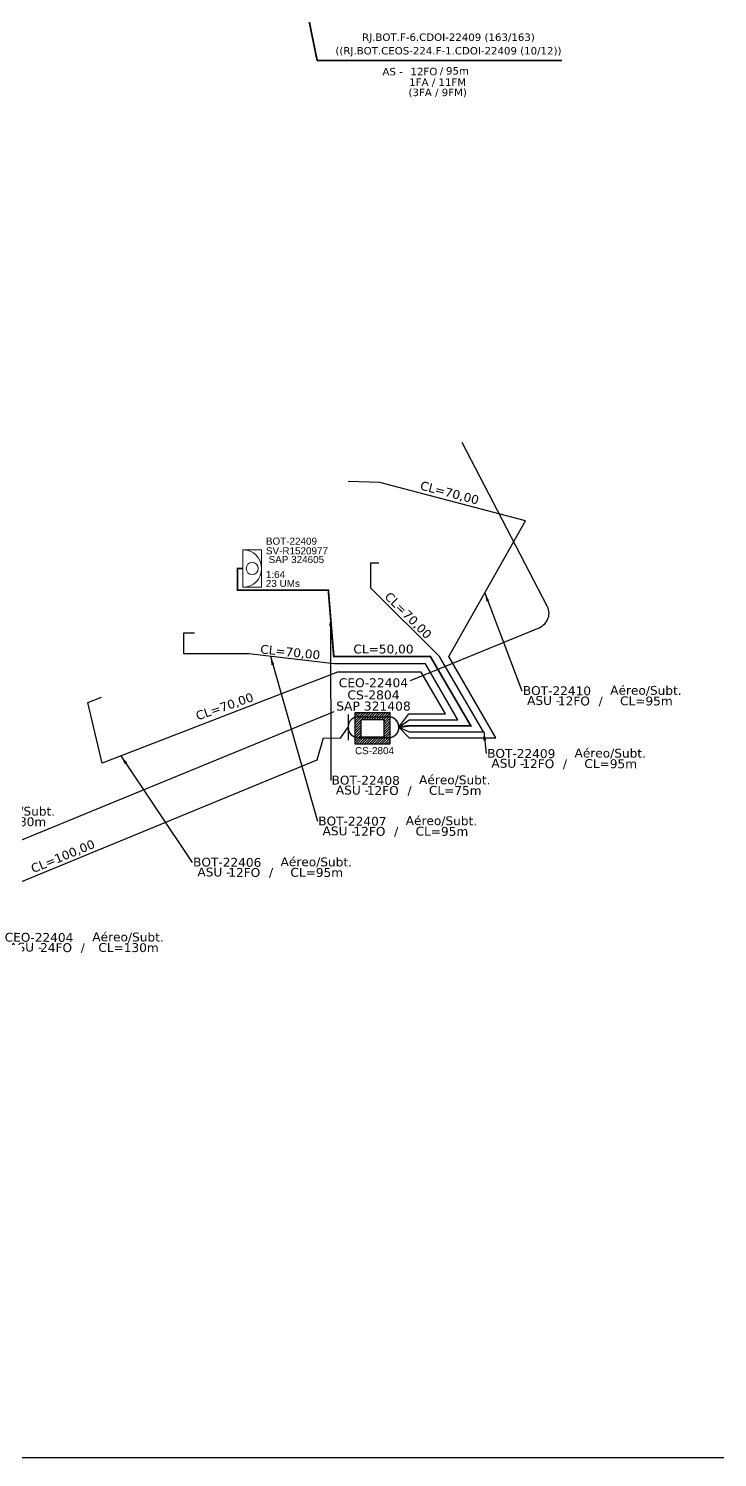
# Model space of a CAD drawing. Extents: x -89 to 749, y 705 to 1299.
# Drawn here: x 219.7 to 375.5, y 705 to 1028.3 of the extents above; entities that cross this region are included whole.
import ezdxf
from ezdxf.enums import TextEntityAlignment as Align

# ---------------------------------------------------------------- set-up
doc = ezdxf.new("R2010")
doc.units = 0
for name, color, linetype in [('10.0-Cartográfico', 252, 'Continuous'), ('10.1-Caixas Subterrâneas', 5, 'Continuous'), ('20.4-CEOS', 1, 'Continuous'), ('20.5-CEO', 1, 'Continuous'), ('CABO OPTICO EXISTENTE', 5, 'Continuous'), ('CAP a instalar', 1, 'Continuous'), ('celulas gpon', 7, 'Continuous'), ('label_cabos', 7, 'Continuous'), ('Legenda', 1, 'Continuous')]:
    doc.layers.add(name, color=color, linetype=linetype)
doc.layers.add('20.1-CDO_INTERIOR', color=1, linetype='Continuous', lineweight=0)
doc.layers.add('40.1-ETIQUETAS', color=1, linetype='Continuous', lineweight=20)
doc.layers.add('EXTRA', color=50, linetype='Continuous', plot=False)
doc.styles.add('ARIAL', font='arial.ttf')
doc.styles.add('siredit', font='verdana.ttf')
doc.linetypes.add('FENCELINE1', pattern='A,0.25,-0.1,[133,ltypeshp.shx,S=0.1,R=0,X=-0.1,Y=0],-0.1,1', length=1.45)
doc.dimstyles.new('CC', dxfattribs={"dimtxt": 1, "dimasz": 2, "dimexe": 0.18, "dimexo": 0.0625, "dimgap": 0.09, "dimtad": 0, "dimdec": 0, "dimrnd": 1, "dimzin": 0, "dimdsep": 46, "dimtxsty": 'siredit', "dimblk": 'NONE', "dimcen": 0, "dimse1": 1, "dimse2": 1, "dimsd1": 1, "dimsd2": 1, "dimclrt": 7, "dimadec": 0, "dimazin": 0, "dimtfac": 1, "dimtdec": 0, "dimtofl": 0, "dimtmove": 0, "dimatfit": 3, "dimfxl": 0, "dimtolj": 1, "dimtzin": 0, "dimarcsym": 0})

# ---------------------------------------------------------------- blocks, each defined once
blk = doc.blocks.new('*X72')
at = {"color": 0, "linetype": 'Continuous'}
for p, q in [((-1.25, 0.34099), (-0.49099, 1.1)), ((-1.25, 0.517767), (-0.667767, 1.1)), ((-1.25, 0.694544), (-0.844544, 1.1)), ((-1.25, 0.87132), (-1.02132, 1.1)), ((-1.25, 1.048097), (-1.198097, 1.1)), ((-0.789214, 0.625), (-0.314214, 1.1)), ((-0.612437, 0.625), (-0.137437, 1.1)), ((-0.43566, 0.625), (0.03934, 1.1)), ((-0.258883, 0.625), (0.216117, 1.1)), ((-0.082107, 0.625), (0.392893, 1.1)), ((0.09467, 0.625), (0.56967, 1.1)), ((0.271447, 0.625), (0.746447, 1.1)), ((0.448223, 0.625), (0.923223, 1.1)), ((0.625, 0.625), (1.1, 1.1)), ((0.801777, 0.625), (1.25, 1.073223)), ((-1.25, 0.164214), (-0.8035, 0.610714)), ((-1.25, -0.012563), (-0.8035, 0.433937)), ((-1.25, -0.18934), (-0.8035, 0.25716)), ((-1.25, -0.366117), (-0.8035, 0.080383)), ((0.8035, 0.449947), (1.25, 0.896447)), ((0.8035, 0.27317), (1.25, 0.71967)), ((0.8035, 0.096393), (1.25, 0.542893)), ((0.8035, -0.080383), (1.25, 0.366117)), ((0.8035, -0.25716), (1.25, 0.18934)), ((0.8035, -0.433937), (1.25, 0.012563)), ((-1.25, -0.542893), (-0.8035, -0.096393)), ((-1.25, -0.71967), (-0.8035, -0.27317)), ((-1.25, -0.896447), (-0.8035, -0.449947)), ((-1.25, -1.073223), (-0.801777, -0.625)), ((-1.1, -1.1), (-0.625, -0.625)), ((-0.923223, -1.1), (-0.448223, -0.625)), ((-0.746447, -1.1), (-0.271447, -0.625)), ((-0.56967, -1.1), (-0.09467, -0.625)), ((-0.392893, -1.1), (0.082107, -0.625)), ((-0.216117, -1.1), (0.258883, -0.625)), ((-0.03934, -1.1), (0.43566, -0.625)), ((0.137437, -1.1), (0.612437, -0.625)), ((0.314214, -1.1), (0.789214, -0.625)), ((0.49099, -1.1), (1.25, -0.34099)), ((0.667767, -1.1), (1.25, -0.517767)), ((0.8035, -0.610714), (1.25, -0.164214)), ((0.844544, -1.1), (1.25, -0.694544)), ((1.02132, -1.1), (1.25, -0.87132)), ((1.198097, -1.1), (1.25, -1.048097))]:
    blk.add_line(p, q, dxfattribs=at)
blk = doc.blocks.new('MANHOLE_MQ')
at = {"color": 0, "linetype": 'Continuous'}
for p, q in [((0.00000623, 0.00000569), (-0.00000627, 0.00000569)), ((-0.00000627, 0.00000569), (-0.00000627, -0.00000531)), ((0.00000623, -0.00000531), (0.00000623, 0.00000569)), ((-0.00000404, 0.00000331), (0.00000399, 0.00000331)), ((-0.00000404, -0.00000294), (-0.00000404, 0.00000331)), ((0.00000399, 0.00000331), (0.00000399, -0.00000294)), ((0.00000399, -0.00000294), (-0.00000404, -0.00000294)), ((0.00000399, -0.00000294), (0.00000399, -0.00000294)), ((-0.00000627, -0.00000531), (0.00000623, -0.00000531))]:
    blk.add_line(p, q, dxfattribs=at)
at = {"color": 0, "linetype": 'Continuous', "xscale": 5e-06, "yscale": 5e-06, "zscale": 1e-05}
blk.add_blockref('*X72', (-0.00000002, 0.00000019), dxfattribs=at)
blk = doc.blocks.new('LEGENDA DOS CABOS')
at = {"layer": 'EXTRA', "color": 0, "style": 'siredit'}
for tag, p in [('ID', (4.6, 0.97)), ('XX', (9.03, 0.97))]:
    blk.add_attdef(tag, text='', height=0.48, rotation=359.69, dxfattribs=at).set_placement(p, align=Align.MIDDLE_CENTER)
at = {"layer": 'Legenda', "color": 0, "style": 'siredit'}
for tag, p in [('TIPO_CABO', (1.31, 0)), ('CABO', (4.69, -0.05)), ('/', (6.81, -0.05)), ('METROS', (10.03, -0.05))]:
    blk.add_attdef(tag, text='', height=0.8, rotation=359.69, dxfattribs=at).set_placement(p, align=Align.MIDDLE_CENTER)
blk = doc.blocks.new('_None')

msp = doc.modelspace()

# ---------------------------------------------------------------- linework, layer by layer
msp.add_lwpolyline([(-89.32, 705.02), (749.25, 705.02), (749.25, 1299.02), (-89.32, 1299.02), (-89.32, 705.02)])
at = {"color": 5}
for points in [[(291.99, 873.13), (291.99, 867.36)], [(294.39, 872.64), (301.1, 872.64)], [(294.39, 867.86), (301.03, 867.86)]]:
    msp.add_lwpolyline(points, dxfattribs=at)
for centre, start, end in [((294.39, 870.25), 90, 270), ((301.1, 870.25), 268.3302, 90)]:
    msp.add_arc(centre, 2.39, start, end, dxfattribs=at)
at = {"layer": '10.0-Cartográfico', "color": 4}
for points in [[(306.07, 880.83), (335.18, 892.77), (335.55, 892.95), (335.88, 893.15), (336.19, 893.39), (336.47, 893.67), (336.72, 893.96), (336.95, 894.28), (337.12, 894.63), (337.26, 894.97), (337.37, 895.34), (337.42, 895.72), (337.44, 896.1), (337.41, 896.48), (337.35, 896.85), (337.23, 897.21), (337.05, 897.61), (317.78, 934.7)], [(132.12, 808.24), (165.03, 823.01), (288.87, 873.78)]]:
    msp.add_lwpolyline(points, dxfattribs=at)
at = {"layer": '20.1-CDO_INTERIOR', "lineweight": 18}
msp.add_lwpolyline([(272.43, 901.92), (272.44, 910.42), (268.19, 910.42), (268.18, 901.92)], close=True, dxfattribs=at)
msp.add_circle((270.31, 906.17), 1.36, dxfattribs=at)
msp.add_arc((268.19, 906.17), 4.25, 269.9724, 89.9724, dxfattribs=at)
at = {"layer": '20.5-CEO', "color": 1}
for p, q in [((294.39, 872.64), (301.1, 872.64)), ((301.1, 867.86), (294.39, 867.86))]:
    msp.add_line(p, q, dxfattribs=at)
at = {"layer": '20.5-CEO', "color": 5}
msp.add_lwpolyline([(291.99, 873.13), (291.99, 867.36)], dxfattribs=at)
for centre, start, end in [((294.39, 870.25), 90, 270), ((301.1, 870.25), 270, 90)]:
    msp.add_arc(centre, 2.39, start, end, dxfattribs=at)
at = {"layer": 'CAP a instalar', "color": 8, "linetype": 'FENCELINE1', "ltscale": 6, "const_width": 0.4}
for points in [[(258.21, 1152.82), (285, 1021.1)], [(285, 1021.1), (340.34, 1021.1)]]:
    msp.add_lwpolyline(points, dxfattribs=at)
at = {"layer": 'CAP a instalar', "color": 7, "linetype": 'FENCELINE1', "ltscale": 5}
for points in [[(303.49, 870.25), (305.77, 867.85), (325.38, 867.85), (314.74, 886.24), (332.09, 916.93), (299.17, 925.63), (292.02, 925.89)], [(303.49, 870.25), (305.77, 869.22), (322.6, 869.22), (312.67, 886.24), (297.15, 901.75), (297.15, 907.44), (298.91, 907.44)], [(303.49, 870.25), (305.77, 871.95), (316.84, 871.95), (309.48, 884.63), (288.82, 884.63), (269.57, 886.88), (254.82, 886.88), (254.82, 891.63), (257.23, 891.63), (257.24, 891.63)], [(303.49, 870.25), (305.76, 873.32), (314.02, 873.32), (308.55, 882.7), (289.59, 882.7), (236.38, 862.14), (233.11, 875.81), (236.24, 877.07)], [(161.79, 816.37), (166.13, 817.91), (175.83, 817.91), (285, 862.85), (286.47, 867.85), (290.29, 867.8), (291.99, 870.25)]]:
    msp.add_lwpolyline(points, dxfattribs=at)
at = {"layer": 'CAP a instalar', "color": 1, "linetype": 'FENCELINE1', "ltscale": 5, "const_width": 0.4}
msp.add_lwpolyline([(303.49, 870.25), (305.77, 870.58), (319.74, 870.58), (310.61, 886.24), (288.76, 886.24), (287.52, 901.28), (266.97, 901.28), (266.97, 906.18), (268.18, 906.18), (268.19, 906.17)], dxfattribs=at)

# ---------------------------------------------------------------- block references
at = {"layer": '10.1-Caixas Subterrâneas', "color": 30, "xscale": 639575.1086223164, "yscale": 639575.1086223164, "zscale": 639575.1086223164, "rotation": 180.0000000000626}
msp.add_blockref('MANHOLE_MQ', (297.5, 870.11), dxfattribs=at)
at = {"layer": 'label_cabos', "color": 0, "lineweight": 0}
ref = msp.add_blockref('LEGENDA DOS CABOS', (330.74, 875.26), dxfattribs=dict(at, xscale=2, yscale=2, zscale=2))
ref.add_attrib('ID', 'BOT-22410', dxfattribs={"color": 0, "height": 2, "rotation": 359.69, "style": 'siredit'}).set_placement((339.22, 878.52), align=Align.MIDDLE_CENTER)
ref.add_attrib('CABO', '12FO', dxfattribs={"color": 0, "height": 2, "rotation": 359.69, "style": 'siredit'}).set_placement((343.06, 876.2), align=Align.MIDDLE_CENTER)
ref.add_attrib('METROS', 'CL=95m', dxfattribs={"color": 0, "height": 2, "rotation": 359.69, "style": 'siredit'}).set_placement((359.45, 876.2), align=Align.MIDDLE_CENTER)
ref.add_attrib('XX', 'Aéreo/Subt.', dxfattribs={"color": 0, "height": 2, "rotation": 359.69, "style": 'siredit'}).set_placement((359.35, 878.6), align=Align.MIDDLE_CENTER)
ref.add_attrib('/', '/', dxfattribs={"color": 0, "height": 2, "rotation": 359.69, "style": 'siredit'}).set_placement((349.12, 876.2), align=Align.MIDDLE_CENTER)
ref.add_attrib('TIPO_CABO', 'ASU -', dxfattribs={"color": 0, "height": 2, "rotation": 359.69, "style": 'siredit'}).set_placement((336.22, 876.3), align=Align.MIDDLE_CENTER)
ref = msp.add_blockref('LEGENDA DOS CABOS', (322.67, 861.05), dxfattribs=dict(at, xscale=2, yscale=2, zscale=2))
ref.add_attrib('ID', 'BOT-22409', dxfattribs={"color": 0, "height": 2, "rotation": 359.69, "style": 'siredit'}).set_placement((331.15, 864.31), align=Align.MIDDLE_CENTER)
ref.add_attrib('CABO', '12FO', dxfattribs={"color": 0, "height": 2, "rotation": 359.69, "style": 'siredit'}).set_placement((335, 862), align=Align.MIDDLE_CENTER)
ref.add_attrib('METROS', 'CL=95m', dxfattribs={"color": 0, "height": 2, "rotation": 359.69, "style": 'siredit'}).set_placement((351.38, 862), align=Align.MIDDLE_CENTER)
ref.add_attrib('XX', 'Aéreo/Subt.', dxfattribs={"color": 0, "height": 2, "rotation": 359.69, "style": 'siredit'}).set_placement((351.28, 864.39), align=Align.MIDDLE_CENTER)
ref.add_attrib('/', '/', dxfattribs={"color": 0, "height": 2, "rotation": 359.69, "style": 'siredit'}).set_placement((341.05, 862), align=Align.MIDDLE_CENTER)
ref.add_attrib('TIPO_CABO', 'ASU -', dxfattribs={"color": 0, "height": 2, "rotation": 359.69, "style": 'siredit'}).set_placement((328.15, 862.09), align=Align.MIDDLE_CENTER)
ref = msp.add_blockref('LEGENDA DOS CABOS', (287.5, 854.99), dxfattribs=dict(at, xscale=2, yscale=2, zscale=2))
ref.add_attrib('ID', 'BOT-22408', dxfattribs={"color": 0, "height": 2, "rotation": 359.69, "style": 'siredit'}).set_placement((295.98, 858.25), align=Align.MIDDLE_CENTER)
ref.add_attrib('CABO', '12FO', dxfattribs={"color": 0, "height": 2, "rotation": 359.69, "style": 'siredit'}).set_placement((299.83, 855.94), align=Align.MIDDLE_CENTER)
ref.add_attrib('METROS', 'CL=75m', dxfattribs={"color": 0, "height": 2, "rotation": 359.69, "style": 'siredit'}).set_placement((316.22, 855.94), align=Align.MIDDLE_CENTER)
ref.add_attrib('XX', 'Aéreo/Subt.', dxfattribs={"color": 0, "height": 2, "rotation": 359.69, "style": 'siredit'}).set_placement((316.12, 858.34), align=Align.MIDDLE_CENTER)
ref.add_attrib('/', '/', dxfattribs={"color": 0, "height": 2, "rotation": 359.69, "style": 'siredit'}).set_placement((305.89, 855.94), align=Align.MIDDLE_CENTER)
ref.add_attrib('TIPO_CABO', 'ASU -', dxfattribs={"color": 0, "height": 2, "rotation": 359.69, "style": 'siredit'}).set_placement((292.98, 856.03), align=Align.MIDDLE_CENTER)
ref = msp.add_blockref('LEGENDA DOS CABOS', (189.05, 847.92), dxfattribs=dict(at, xscale=2, yscale=2, zscale=2))
ref.add_attrib('ID', 'BOT-22405', dxfattribs={"color": 0, "height": 2, "rotation": 359.69, "style": 'siredit'}).set_placement((197.53, 851.18), align=Align.MIDDLE_CENTER)
ref.add_attrib('CABO', '12FO', dxfattribs={"color": 0, "height": 2, "rotation": 359.69, "style": 'siredit'}).set_placement((201.38, 848.87), align=Align.MIDDLE_CENTER)
ref.add_attrib('METROS', 'CL=80m', dxfattribs={"color": 0, "height": 2, "rotation": 359.69, "style": 'siredit'}).set_placement((217.77, 848.87), align=Align.MIDDLE_CENTER)
ref.add_attrib('XX', 'Aéreo/Subt.', dxfattribs={"color": 0, "height": 2, "rotation": 359.69, "style": 'siredit'}).set_placement((217.67, 851.27), align=Align.MIDDLE_CENTER)
ref.add_attrib('/', '/', dxfattribs={"color": 0, "height": 2, "rotation": 359.69, "style": 'siredit'}).set_placement((207.43, 848.87), align=Align.MIDDLE_CENTER)
ref.add_attrib('TIPO_CABO', 'ASU -', dxfattribs={"color": 0, "height": 2, "rotation": 359.69, "style": 'siredit'}).set_placement((194.53, 848.96), align=Align.MIDDLE_CENTER)
ref = msp.add_blockref('LEGENDA DOS CABOS', (284.49, 845.75), dxfattribs=dict(at, xscale=2, yscale=2, zscale=2))
ref.add_attrib('ID', 'BOT-22407', dxfattribs={"color": 0, "height": 2, "rotation": 359.69, "style": 'siredit'}).set_placement((292.97, 849.01), align=Align.MIDDLE_CENTER)
ref.add_attrib('CABO', '12FO', dxfattribs={"color": 0, "height": 2, "rotation": 359.69, "style": 'siredit'}).set_placement((296.82, 846.7), align=Align.MIDDLE_CENTER)
ref.add_attrib('METROS', 'CL=95m', dxfattribs={"color": 0, "height": 2, "rotation": 359.69, "style": 'siredit'}).set_placement((313.21, 846.7), align=Align.MIDDLE_CENTER)
ref.add_attrib('XX', 'Aéreo/Subt.', dxfattribs={"color": 0, "height": 2, "rotation": 359.69, "style": 'siredit'}).set_placement((313.1, 849.1), align=Align.MIDDLE_CENTER)
ref.add_attrib('/', '/', dxfattribs={"color": 0, "height": 2, "rotation": 359.69, "style": 'siredit'}).set_placement((302.87, 846.7), align=Align.MIDDLE_CENTER)
ref.add_attrib('TIPO_CABO', 'ASU -', dxfattribs={"color": 0, "height": 2, "rotation": 359.69, "style": 'siredit'}).set_placement((289.97, 846.79), align=Align.MIDDLE_CENTER)
ref = msp.add_blockref('LEGENDA DOS CABOS', (256.18, 836.44), dxfattribs=dict(at, xscale=2, yscale=2, zscale=2))
ref.add_attrib('ID', 'BOT-22406', dxfattribs={"color": 0, "height": 2, "rotation": 359.69, "style": 'siredit'}).set_placement((264.66, 839.7), align=Align.MIDDLE_CENTER)
ref.add_attrib('CABO', '12FO', dxfattribs={"color": 0, "height": 2, "rotation": 359.69, "style": 'siredit'}).set_placement((268.51, 837.39), align=Align.MIDDLE_CENTER)
ref.add_attrib('METROS', 'CL=95m', dxfattribs={"color": 0, "height": 2, "rotation": 359.69, "style": 'siredit'}).set_placement((284.9, 837.39), align=Align.MIDDLE_CENTER)
ref.add_attrib('XX', 'Aéreo/Subt.', dxfattribs={"color": 0, "height": 2, "rotation": 359.69, "style": 'siredit'}).set_placement((284.8, 839.78), align=Align.MIDDLE_CENTER)
ref.add_attrib('/', '/', dxfattribs={"color": 0, "height": 2, "rotation": 359.69, "style": 'siredit'}).set_placement((274.57, 837.39), align=Align.MIDDLE_CENTER)
ref.add_attrib('TIPO_CABO', 'ASU -', dxfattribs={"color": 0, "height": 2, "rotation": 359.69, "style": 'siredit'}).set_placement((261.66, 837.48), align=Align.MIDDLE_CENTER)
ref = msp.add_blockref('LEGENDA DOS CABOS', (213.62, 819.45), dxfattribs=dict(at, xscale=2, yscale=2, zscale=2))
ref.add_attrib('ID', 'CEO-22404', dxfattribs={"color": 0, "height": 2, "rotation": 359.69, "style": 'siredit'}).set_placement((222.1, 822.7), align=Align.MIDDLE_CENTER)
ref.add_attrib('CABO', '24FO', dxfattribs={"color": 0, "height": 2, "rotation": 359.69, "style": 'siredit'}).set_placement((225.95, 820.39), align=Align.MIDDLE_CENTER)
ref.add_attrib('METROS', 'CL=130m', dxfattribs={"color": 0, "height": 2, "rotation": 359.69, "style": 'siredit'}).set_placement((242.34, 820.39), align=Align.MIDDLE_CENTER)
ref.add_attrib('XX', 'Aéreo/Subt.', dxfattribs={"color": 0, "height": 2, "rotation": 359.69, "style": 'siredit'}).set_placement((242.23, 822.79), align=Align.MIDDLE_CENTER)
ref.add_attrib('/', '/', dxfattribs={"color": 0, "height": 2, "rotation": 359.69, "style": 'siredit'}).set_placement((232, 820.39), align=Align.MIDDLE_CENTER)
ref.add_attrib('TIPO_CABO', 'ASU -', dxfattribs={"color": 0, "height": 2, "rotation": 359.69, "style": 'siredit'}).set_placement((219.1, 820.49), align=Align.MIDDLE_CENTER)

# ---------------------------------------------------------------- texts
at = {"layer": '10.1-Caixas Subterrâneas', "color": 30, "style": 'ARIAL'}
msp.add_text('CS-2804', height=1.6, dxfattribs=at).set_placement((293.56, 864.16))
at = {"layer": '20.1-CDO_INTERIOR', "lineweight": 18, "style": 'ARIAL'}
for s, p in [('BOT-22409', (273.41, 911.56)), ('SV-R1520977', (273.41, 909.38)), (' SAP 324605', (273.4, 907.4)), ('1:64', (273.39, 904.02)), ('23 UMs', (273.39, 901.99))]:
    msp.add_text(s, height=1.6, rotation=359.9724, dxfattribs=at).set_placement(p)
at = {"layer": '20.4-CEOS', "color": 5, "style": 'siredit'}
msp.add_text('CEO-22404', height=2.019, dxfattribs=at).set_placement((297.72, 881.33), align=Align.TOP_CENTER)
at = {"layer": '20.5-CEO', "color": 5, "style": 'siredit'}
for s, p in [('CS-2804', (297.74, 878.58)), ('SAP 321408', (297.74, 876.06))]:
    msp.add_text(s, height=2.028, dxfattribs=at).set_placement(p, align=Align.TOP_CENTER)
at = {"layer": '40.1-ETIQUETAS', "color": 8, "style": 'siredit'}
for s, p in [('AS -', (304.36, 1018.6)), ('12FO', (312.18, 1018.63)), ('/', (313.51, 1018.78))]:
    msp.add_text(s, height=1.68, dxfattribs=at).set_placement(p, align=Align.MIDDLE_RIGHT)
msp.add_text('95m', height=1.68, dxfattribs=at).set_placement((314.14, 1018.78), align=Align.MIDDLE_LEFT)
at = {"layer": '40.1-ETIQUETAS', "color": 1, "style": 'siredit'}
msp.add_text('1FA / 11FM', height=1.68, dxfattribs=at).set_placement((312.25, 1016.21), align=Align.MIDDLE_CENTER)
at = {"layer": '40.1-ETIQUETAS', "color": 3, "style": 'siredit'}
msp.add_text('(3FA / 9FM)', height=1.6803, dxfattribs=at).set_placement((312.25, 1013.9), align=Align.MIDDLE_CENTER)
at = {"layer": 'CABO OPTICO EXISTENTE', "color": 1, "style": 'siredit'}
msp.add_text('RJ.BOT.F-6.CDOI-22409 (163/163)', height=1.6803, dxfattribs=at).set_placement((314.69, 1026.39), align=Align.MIDDLE_CENTER)
at = {"layer": 'CABO OPTICO EXISTENTE', "color": 3, "style": 'siredit'}
msp.add_text('((RJ.BOT.CEOS-224.F-1.CDOI-22409 (10/12))', height=1.6803, dxfattribs=at).set_placement((314.69, 1023.33), align=Align.MIDDLE_CENTER)
at = {"layer": 'celulas gpon', "style": 'siredit'}
for s, rotation, p in [('CL=70,00', 345.2396, (308.13, 924.08)), ('CL=70,00', 315.0782, (300.09, 899.65)), ('CL=70,00', 354.1358, (272.06, 886.97)), ('CL=50,00', 0.0098, (293.2, 886.95)), ('CL=70,00', 19.1769, (257.97, 871.79)), ('CL=100,00', 22.3978, (220.77, 837.22))]:
    msp.add_text(s, height=2, rotation=rotation, dxfattribs=at).set_placement(p)

# ---------------------------------------------------------------- leaders
at = {"layer": 'label_cabos'}
for points in [[(322.88, 900.66), (331.31, 878.49)], [(288.03, 895.05), (288.08, 858.22)], [(274.43, 886.31), (285.06, 848.98)], [(322.67, 869.26), (323.24, 864.28)], [(240.62, 863.78), (256.76, 839.67)]]:
    msp.add_leader(points, dimstyle='CC', override={"dimgap": 0.09, "dimtad": 0}, dxfattribs=at)

doc.saveas('drawing.dxf')
